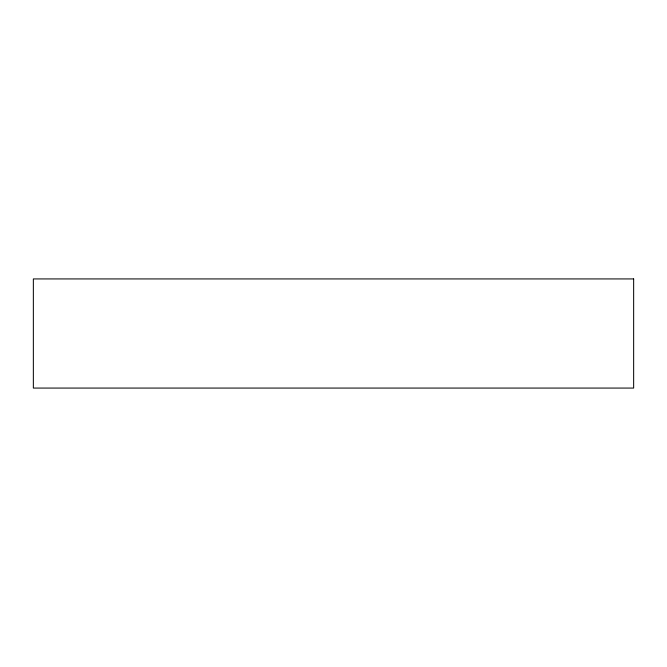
<?xml version="1.0" encoding="UTF-8"?>
<svg xmlns="http://www.w3.org/2000/svg" width="667" height="667" viewBox="0 0 667 667"><rect width="100%" height="100%" fill="white"/><g stroke="black" fill="none" stroke-linecap="round" stroke-linejoin="round"><path stroke-width="1" d="M633.65 278.931L33.35 278.931L33.35 388.069L633.65 388.069L633.65 278.931"/></g></svg>
